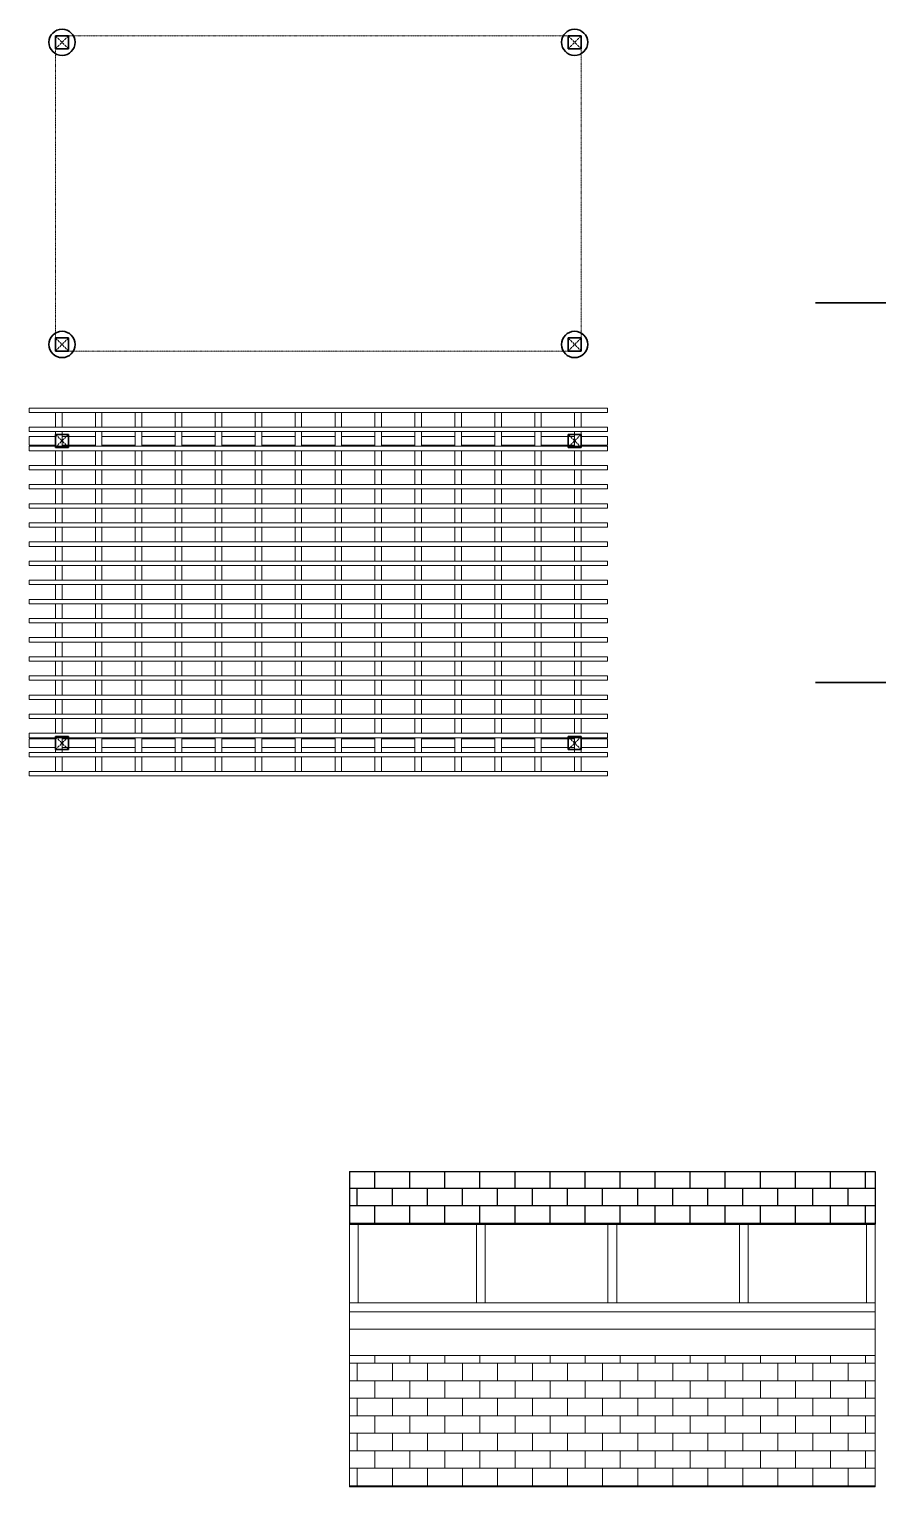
# Model space of a CAD drawing. Header units: inches. Extents: x 5821 to 9304, y -7513 to -2875.
# Drawn here: x 8010 to 8398, y -4576 to -3911 of the extents above; entities that cross this region are included whole.
import ezdxf

# ---------------------------------------------------------------- set-up
doc = ezdxf.new("R2010")
doc.units = ezdxf.units.IN
doc.header["$MEASUREMENT"] = 0
doc.linetypes.add('ACAD_ISO02W100', pattern=[15, 12, -3])
doc.linetypes.add('CENTER', pattern=[2, 1.25, -0.25, 0.25, -0.25])
for name, color, linetype, lineweight in [('cen', 10, 'CENTER', 9), ('wall', 70, 'Continuous', 35), ('wall view line', 70, 'Continuous', 13), ('wood', 40, 'Continuous', 9)]:
    doc.layers.add(name, color=color, linetype=linetype, lineweight=lineweight)
doc.layers.add('dimensions', color=1, linetype='Continuous')
doc.layers.add('exist building section', color=7, linetype='Continuous', lineweight=35, true_color=0x757575)

# ---------------------------------------------------------------- blocks, each defined once
blk = doc.blocks.new('6x6_post')
at = {"layer": 'cen', "linetype": 'ACAD_ISO02W100', "ltscale": 0.1}
for p, q in [((8028.22, -4029.7), (8022.22, -4035.7)), ((8022.22, -4029.7), (8028.22, -4035.7))]:
    blk.add_line(p, q, dxfattribs=at)
at = {"layer": 'wall', "ltscale": 100}
for p, q in [((8022.22, -4035.7), (8022.22, -4029.7)), ((8022.22, -4029.7), (8028.22, -4029.7)), ((8028.22, -4029.7), (8028.22, -4035.7)), ((8028.22, -4035.7), (8022.22, -4035.7))]:
    blk.add_line(p, q, dxfattribs=at)

msp = doc.modelspace()

# ---------------------------------------------------------------- hatches: boundary and pattern name
at = {"layer": 'dimensions', "ltscale": 100}
h = msp.add_hatch(dxfattribs=at)
h.set_pattern_fill('AR-B816', color=256, style=0)
h.paths.add_polyline_path([(8156.430914, -4432.460634), (8396.430914, -4432.460634), (8396.430914, -4456.460634), (8156.430914, -4456.460634)])
at = {"layer": 'wall view line', "ltscale": 100, "true_color": 0xf26722}
h = msp.add_hatch(dxfattribs=at)
h.set_pattern_fill('AR-B816', color=30)
h.paths.add_polyline_path([(8156.430914, -4516.460634), (8396.430914, -4516.460634), (8396.430914, -4576.460634), (8156.430914, -4576.460634)])

# ---------------------------------------------------------------- linework, layer by layer
at = {"layer": 'cen', "ltscale": 0.1}
for p, q in [((8022.224267, -3913.754486), (8262.224267, -3913.754486)), ((8022.224267, -4057.754486), (8022.224267, -3913.754486)), ((8262.224267, -3913.754486), (8262.224267, -4057.754486)), ((8262.224267, -4057.754486), (8022.224267, -4057.754486))]:
    msp.add_line(p, q, dxfattribs=at)
at = {"layer": 'dimensions', "ltscale": 100}
for p, q in [((8156.430914, -4432.460634), (8396.430914, -4432.460634)), ((8156.430914, -4432.460634), (8156.430914, -4456.460634)), ((8396.430914, -4432.460634), (8396.430914, -4456.460634)), ((8156.430914, -4456.460634), (8396.430914, -4456.460634))]:
    msp.add_line(p, q, dxfattribs=at)
at = {"layer": 'exist building section', "color": 252, "ltscale": 100}
for centre in [(8025.224267, -3916.754486), (8259.224267, -3916.754486), (8025.224267, -4054.754486), (8259.224267, -4054.754486)]:
    msp.add_circle(centre, 6, dxfattribs=at)
at = {"layer": 'wall', "ltscale": 100}
for p, q in [((8369.14395, -4035.70397), (8695.656294, -4035.70397)), ((8369.14395, -4209.166341), (8695.656294, -4209.166341))]:
    msp.add_line(p, q, dxfattribs=at)
at = {"layer": 'wall view line', "ltscale": 100}
for p, q in [((8010.224277, -4083.797915), (8274.224277, -4083.797915)), ((8010.224277, -4083.797915), (8010.224277, -4085.797915)), ((8010.224277, -4085.797915), (8274.224277, -4085.797915)), ((8022.224277, -4083.797915), (8025.224277, -4083.797915)), ((8022.224277, -4092.534757), (8022.224277, -4085.797915)), ((8025.224277, -4092.534757), (8025.224277, -4085.797915)), ((8040.455047, -4083.797915), (8043.455047, -4083.797915)), ((8040.455047, -4092.534757), (8040.455047, -4085.797915)), ((8043.455047, -4092.534757), (8043.455047, -4085.797915)), ((8058.685816, -4083.797915), (8061.685816, -4083.797915)), ((8058.685816, -4092.534757), (8058.685816, -4085.797915)), ((8061.685816, -4092.534757), (8061.685816, -4085.797915)), ((8076.916585, -4083.797915), (8079.916585, -4083.797915)), ((8076.916585, -4092.534757), (8076.916585, -4085.797915)), ((8079.916585, -4092.534757), (8079.916585, -4085.797915)), ((8095.147354, -4083.797915), (8098.147354, -4083.797915)), ((8095.147354, -4092.534757), (8095.147354, -4085.797915)), ((8098.147354, -4092.534757), (8098.147354, -4085.797915)), ((8113.378124, -4083.797915), (8116.378124, -4083.797915)), ((8113.378124, -4092.534757), (8113.378124, -4085.797915)), ((8116.378124, -4092.534757), (8116.378124, -4085.797915)), ((8131.608893, -4083.797915), (8134.608893, -4083.797915)), ((8131.608893, -4092.534757), (8131.608893, -4085.797915)), ((8134.608893, -4092.534757), (8134.608893, -4085.797915)), ((8149.839662, -4083.797915), (8152.839662, -4083.797915)), ((8149.839662, -4092.534757), (8149.839662, -4085.797915)), ((8152.839662, -4092.534757), (8152.839662, -4085.797915)), ((8168.070431, -4083.797915), (8171.070431, -4083.797915)), ((8168.070431, -4092.534757), (8168.070431, -4085.797915)), ((8171.070431, -4092.534757), (8171.070431, -4085.797915)), ((8186.3012, -4083.797915), (8189.3012, -4083.797915)), ((8186.3012, -4092.534757), (8186.3012, -4085.797915)), ((8189.3012, -4092.534757), (8189.3012, -4085.797915)), ((8204.53197, -4083.797915), (8207.53197, -4083.797915)), ((8204.53197, -4092.534757), (8204.53197, -4085.797915)), ((8207.53197, -4092.534757), (8207.53197, -4085.797915)), ((8222.762739, -4083.797915), (8225.762739, -4083.797915)), ((8222.762739, -4092.534757), (8222.762739, -4085.797915)), ((8225.762739, -4092.534757), (8225.762739, -4085.797915)), ((8240.993508, -4083.797915), (8243.993508, -4083.797915)), ((8240.993508, -4092.534757), (8240.993508, -4085.797915)), ((8243.993508, -4092.534757), (8243.993508, -4085.797915)), ((8259.224277, -4083.797915), (8262.224277, -4083.797915)), ((8259.224277, -4092.534757), (8259.224277, -4085.797915)), ((8262.224277, -4092.534757), (8262.224277, -4085.797915)), ((8274.224277, -4083.797915), (8274.224277, -4085.797915)), ((8010.224277, -4092.534757), (8274.224277, -4092.534757)), ((8010.224277, -4092.534757), (8010.224277, -4094.534757)), ((8274.224277, -4092.534757), (8274.224277, -4094.534757)), ((8010.224277, -4094.534757), (8274.224277, -4094.534757)), ((8010.224277, -4096.797915), (8010.224277, -4100.797915)), ((8022.224277, -4096.797915), (8010.224277, -4096.797915)), ((8022.224277, -4101.271599), (8022.224277, -4094.534757)), ((8025.224277, -4101.271599), (8025.224277, -4094.534757)), ((8040.455047, -4096.797915), (8025.224277, -4096.797915)), ((8025.224277, -4096.797915), (8040.455047, -4096.797915)), ((8040.455047, -4101.271599), (8040.455047, -4094.534757)), ((8043.455047, -4101.271599), (8043.455047, -4094.534757)), ((8043.455047, -4096.797915), (8058.685816, -4096.797915)), ((8058.685816, -4096.797915), (8043.455047, -4096.797915)), ((8058.685816, -4101.271599), (8058.685816, -4094.534757)), ((8061.685816, -4101.271599), (8061.685816, -4094.534757)), ((8061.685816, -4096.797915), (8076.916585, -4096.797915)), ((8076.916585, -4096.797915), (8061.685816, -4096.797915)), ((8076.916585, -4101.271599), (8076.916585, -4094.534757)), ((8079.916585, -4101.271599), (8079.916585, -4094.534757)), ((8079.916585, -4096.797915), (8095.147354, -4096.797915)), ((8095.147354, -4096.797915), (8079.916585, -4096.797915)), ((8095.147354, -4101.271599), (8095.147354, -4094.534757)), ((8098.147354, -4101.271599), (8098.147354, -4094.534757)), ((8098.147354, -4096.797915), (8113.378124, -4096.797915)), ((8113.378124, -4096.797915), (8098.147354, -4096.797915)), ((8113.378124, -4101.271599), (8113.378124, -4094.534757)), ((8116.378124, -4101.271599), (8116.378124, -4094.534757)), ((8116.378124, -4096.797915), (8131.608893, -4096.797915)), ((8131.608893, -4096.797915), (8116.378124, -4096.797915)), ((8131.608893, -4101.271599), (8131.608893, -4094.534757)), ((8134.608893, -4101.271599), (8134.608893, -4094.534757)), ((8134.608893, -4096.797915), (8149.839662, -4096.797915)), ((8149.839662, -4096.797915), (8134.608893, -4096.797915)), ((8149.839662, -4101.271599), (8149.839662, -4094.534757)), ((8152.839662, -4101.271599), (8152.839662, -4094.534757)), ((8152.839662, -4096.797915), (8168.070431, -4096.797915)), ((8168.070431, -4096.797915), (8152.839662, -4096.797915)), ((8168.070431, -4101.271599), (8168.070431, -4094.534757)), ((8171.070431, -4101.271599), (8171.070431, -4094.534757)), ((8171.070431, -4096.797915), (8186.3012, -4096.797915)), ((8186.3012, -4096.797915), (8171.070431, -4096.797915)), ((8186.3012, -4101.271599), (8186.3012, -4094.534757)), ((8189.3012, -4101.271599), (8189.3012, -4094.534757)), ((8189.3012, -4096.797915), (8204.53197, -4096.797915)), ((8204.53197, -4096.797915), (8189.3012, -4096.797915)), ((8204.53197, -4101.271599), (8204.53197, -4094.534757)), ((8207.53197, -4101.271599), (8207.53197, -4094.534757)), ((8207.53197, -4096.797915), (8222.762739, -4096.797915)), ((8222.762739, -4096.797915), (8207.53197, -4096.797915)), ((8222.762739, -4101.271599), (8222.762739, -4094.534757)), ((8225.762739, -4101.271599), (8225.762739, -4094.534757)), ((8225.762739, -4096.797915), (8240.993508, -4096.797915)), ((8240.993508, -4096.797915), (8225.762739, -4096.797915)), ((8240.993508, -4101.271599), (8240.993508, -4094.534757)), ((8243.993508, -4101.271599), (8243.993508, -4094.534757)), ((8259.224277, -4096.797915), (8243.993508, -4096.797915)), ((8243.993508, -4096.797915), (8259.224277, -4096.797915)), ((8259.224277, -4101.797915), (8259.224277, -4094.534757)), ((8262.224277, -4101.797915), (8262.224277, -4094.534757)), ((8262.224277, -4095.797915), (8262.224277, -4101.797915)), ((8274.224277, -4096.797915), (8262.224277, -4096.797915)), ((8274.224277, -4096.797915), (8274.224277, -4100.797915)), ((8022.224277, -4100.797915), (8010.224277, -4100.797915)), ((8010.224277, -4101.271599), (8274.224277, -4101.271599)), ((8010.224277, -4101.271599), (8010.224277, -4103.271599)), ((8010.224277, -4103.271599), (8274.224277, -4103.271599)), ((8022.224277, -4110.008441), (8022.224277, -4103.271599)), ((8040.455047, -4100.797915), (8025.224277, -4100.797915)), ((8025.224277, -4100.797915), (8040.455047, -4100.797915)), ((8025.224277, -4110.008441), (8025.224277, -4103.271599)), ((8040.455047, -4110.008441), (8040.455047, -4103.271599)), ((8043.455047, -4100.797915), (8058.685816, -4100.797915)), ((8058.685816, -4100.797915), (8043.455047, -4100.797915)), ((8043.455047, -4110.008441), (8043.455047, -4103.271599)), ((8058.685816, -4110.008441), (8058.685816, -4103.271599)), ((8061.685816, -4100.797915), (8076.916585, -4100.797915)), ((8076.916585, -4100.797915), (8061.685816, -4100.797915)), ((8061.685816, -4110.008441), (8061.685816, -4103.271599)), ((8076.916585, -4110.008441), (8076.916585, -4103.271599)), ((8079.916585, -4100.797915), (8095.147354, -4100.797915)), ((8095.147354, -4100.797915), (8079.916585, -4100.797915)), ((8079.916585, -4110.008441), (8079.916585, -4103.271599)), ((8095.147354, -4110.008441), (8095.147354, -4103.271599)), ((8098.147354, -4100.797915), (8113.378124, -4100.797915)), ((8113.378124, -4100.797915), (8098.147354, -4100.797915)), ((8098.147354, -4110.008441), (8098.147354, -4103.271599)), ((8113.378124, -4110.008441), (8113.378124, -4103.271599)), ((8116.378124, -4100.797915), (8131.608893, -4100.797915)), ((8131.608893, -4100.797915), (8116.378124, -4100.797915)), ((8116.378124, -4110.008441), (8116.378124, -4103.271599)), ((8131.608893, -4110.008441), (8131.608893, -4103.271599)), ((8134.608893, -4100.797915), (8149.839662, -4100.797915)), ((8149.839662, -4100.797915), (8134.608893, -4100.797915)), ((8134.608893, -4110.008441), (8134.608893, -4103.271599)), ((8149.839662, -4110.008441), (8149.839662, -4103.271599)), ((8152.839662, -4100.797915), (8168.070431, -4100.797915)), ((8168.070431, -4100.797915), (8152.839662, -4100.797915)), ((8152.839662, -4110.008441), (8152.839662, -4103.271599)), ((8168.070431, -4110.008441), (8168.070431, -4103.271599)), ((8171.070431, -4100.797915), (8186.3012, -4100.797915)), ((8186.3012, -4100.797915), (8171.070431, -4100.797915)), ((8171.070431, -4110.008441), (8171.070431, -4103.271599)), ((8186.3012, -4110.008441), (8186.3012, -4103.271599)), ((8189.3012, -4100.797915), (8204.53197, -4100.797915)), ((8204.53197, -4100.797915), (8189.3012, -4100.797915)), ((8189.3012, -4110.008441), (8189.3012, -4103.271599)), ((8204.53197, -4110.008441), (8204.53197, -4103.271599)), ((8207.53197, -4100.797915), (8222.762739, -4100.797915)), ((8222.762739, -4100.797915), (8207.53197, -4100.797915)), ((8207.53197, -4110.008441), (8207.53197, -4103.271599)), ((8222.762739, -4110.008441), (8222.762739, -4103.271599)), ((8225.762739, -4100.797915), (8240.993508, -4100.797915)), ((8240.993508, -4100.797915), (8225.762739, -4100.797915)), ((8225.762739, -4110.008441), (8225.762739, -4103.271599)), ((8240.993508, -4110.008441), (8240.993508, -4103.271599)), ((8259.224277, -4100.797915), (8243.993508, -4100.797915)), ((8243.993508, -4100.797915), (8259.224277, -4100.797915)), ((8243.993508, -4110.008441), (8243.993508, -4103.271599)), ((8259.224277, -4110.008441), (8259.224277, -4103.271599)), ((8274.224277, -4100.797915), (8262.224277, -4100.797915)), ((8262.224277, -4110.008441), (8262.224277, -4103.271599)), ((8262.224277, -4103.271599), (8262.224277, -4110.008441)), ((8274.224277, -4101.271599), (8274.224277, -4103.271599)), ((8010.224277, -4110.008441), (8274.224277, -4110.008441)), ((8010.224277, -4110.008441), (8010.224277, -4112.008441)), ((8010.224277, -4112.008441), (8274.224277, -4112.008441)), ((8022.224277, -4118.745283), (8022.224277, -4112.008441)), ((8025.224277, -4118.745283), (8025.224277, -4112.008441)), ((8040.455047, -4118.745283), (8040.455047, -4112.008441)), ((8043.455047, -4118.745283), (8043.455047, -4112.008441)), ((8058.685816, -4118.745283), (8058.685816, -4112.008441)), ((8061.685816, -4118.745283), (8061.685816, -4112.008441)), ((8076.916585, -4118.745283), (8076.916585, -4112.008441)), ((8079.916585, -4118.745283), (8079.916585, -4112.008441)), ((8095.147354, -4118.745283), (8095.147354, -4112.008441)), ((8098.147354, -4118.745283), (8098.147354, -4112.008441)), ((8113.378124, -4118.745283), (8113.378124, -4112.008441)), ((8116.378124, -4118.745283), (8116.378124, -4112.008441)), ((8131.608893, -4118.745283), (8131.608893, -4112.008441)), ((8134.608893, -4118.745283), (8134.608893, -4112.008441)), ((8149.839662, -4118.745283), (8149.839662, -4112.008441)), ((8152.839662, -4118.745283), (8152.839662, -4112.008441)), ((8168.070431, -4118.745283), (8168.070431, -4112.008441)), ((8171.070431, -4118.745283), (8171.070431, -4112.008441)), ((8186.3012, -4118.745283), (8186.3012, -4112.008441)), ((8189.3012, -4118.745283), (8189.3012, -4112.008441)), ((8204.53197, -4118.745283), (8204.53197, -4112.008441)), ((8207.53197, -4118.745283), (8207.53197, -4112.008441)), ((8222.762739, -4118.745283), (8222.762739, -4112.008441)), ((8225.762739, -4118.745283), (8225.762739, -4112.008441)), ((8240.993508, -4118.745283), (8240.993508, -4112.008441)), ((8243.993508, -4118.745283), (8243.993508, -4112.008441)), ((8259.224277, -4118.745283), (8259.224277, -4112.008441)), ((8262.224277, -4118.745283), (8262.224277, -4112.008441)), ((8262.224277, -4112.008441), (8262.224277, -4118.745283)), ((8274.224277, -4110.008441), (8274.224277, -4112.008441)), ((8010.224277, -4118.745283), (8274.224277, -4118.745283)), ((8010.224277, -4118.745283), (8010.224277, -4120.745283)), ((8274.224277, -4118.745283), (8274.224277, -4120.745283)), ((8010.224277, -4120.745283), (8274.224277, -4120.745283)), ((8022.224277, -4127.482125), (8022.224277, -4120.745283)), ((8025.224277, -4127.482125), (8025.224277, -4120.745283)), ((8040.455047, -4127.482125), (8040.455047, -4120.745283)), ((8043.455047, -4127.482125), (8043.455047, -4120.745283)), ((8058.685816, -4127.482125), (8058.685816, -4120.745283)), ((8061.685816, -4127.482125), (8061.685816, -4120.745283)), ((8076.916585, -4127.482125), (8076.916585, -4120.745283)), ((8079.916585, -4127.482125), (8079.916585, -4120.745283)), ((8095.147354, -4127.482125), (8095.147354, -4120.745283)), ((8098.147354, -4127.482125), (8098.147354, -4120.745283)), ((8113.378124, -4127.482125), (8113.378124, -4120.745283)), ((8116.378124, -4127.482125), (8116.378124, -4120.745283)), ((8131.608893, -4127.482125), (8131.608893, -4120.745283)), ((8134.608893, -4127.482125), (8134.608893, -4120.745283)), ((8149.839662, -4127.482125), (8149.839662, -4120.745283)), ((8152.839662, -4127.482125), (8152.839662, -4120.745283)), ((8168.070431, -4127.482125), (8168.070431, -4120.745283)), ((8171.070431, -4127.482125), (8171.070431, -4120.745283)), ((8186.3012, -4127.482125), (8186.3012, -4120.745283)), ((8189.3012, -4127.482125), (8189.3012, -4120.745283)), ((8204.53197, -4127.482125), (8204.53197, -4120.745283)), ((8207.53197, -4127.482125), (8207.53197, -4120.745283)), ((8222.762739, -4127.482125), (8222.762739, -4120.745283)), ((8225.762739, -4127.482125), (8225.762739, -4120.745283)), ((8240.993508, -4127.482125), (8240.993508, -4120.745283)), ((8243.993508, -4127.482125), (8243.993508, -4120.745283)), ((8259.224277, -4127.482125), (8259.224277, -4120.745283)), ((8262.224277, -4127.482125), (8262.224277, -4120.745283)), ((8262.224277, -4120.745283), (8262.224277, -4127.482125)), ((8010.224277, -4127.482125), (8274.224277, -4127.482125)), ((8010.224277, -4127.482125), (8010.224277, -4129.482125)), ((8010.224277, -4129.482125), (8274.224277, -4129.482125)), ((8022.224277, -4136.218967), (8022.224277, -4129.482125)), ((8025.224277, -4136.218967), (8025.224277, -4129.482125)), ((8040.455047, -4136.218967), (8040.455047, -4129.482125)), ((8043.455047, -4136.218967), (8043.455047, -4129.482125)), ((8058.685816, -4136.218967), (8058.685816, -4129.482125)), ((8061.685816, -4136.218967), (8061.685816, -4129.482125)), ((8076.916585, -4136.218967), (8076.916585, -4129.482125)), ((8079.916585, -4136.218967), (8079.916585, -4129.482125)), ((8095.147354, -4136.218967), (8095.147354, -4129.482125)), ((8098.147354, -4136.218967), (8098.147354, -4129.482125)), ((8113.378124, -4136.218967), (8113.378124, -4129.482125)), ((8116.378124, -4136.218967), (8116.378124, -4129.482125)), ((8131.608893, -4136.218967), (8131.608893, -4129.482125)), ((8134.608893, -4136.218967), (8134.608893, -4129.482125)), ((8149.839662, -4136.218967), (8149.839662, -4129.482125)), ((8152.839662, -4136.218967), (8152.839662, -4129.482125)), ((8168.070431, -4136.218967), (8168.070431, -4129.482125)), ((8171.070431, -4136.218967), (8171.070431, -4129.482125)), ((8186.3012, -4136.218967), (8186.3012, -4129.482125)), ((8189.3012, -4136.218967), (8189.3012, -4129.482125)), ((8204.53197, -4136.218967), (8204.53197, -4129.482125)), ((8207.53197, -4136.218967), (8207.53197, -4129.482125)), ((8222.762739, -4136.218967), (8222.762739, -4129.482125)), ((8225.762739, -4136.218967), (8225.762739, -4129.482125)), ((8240.993508, -4136.218967), (8240.993508, -4129.482125)), ((8243.993508, -4136.218967), (8243.993508, -4129.482125)), ((8259.224277, -4136.218967), (8259.224277, -4129.482125)), ((8262.224277, -4136.218967), (8262.224277, -4129.482125)), ((8262.224277, -4129.482125), (8262.224277, -4136.218967)), ((8274.224277, -4127.482125), (8274.224277, -4129.482125)), ((8010.224277, -4136.218967), (8274.224277, -4136.218967)), ((8010.224277, -4136.218967), (8010.224277, -4138.218967)), ((8010.224277, -4138.218967), (8274.224277, -4138.218967)), ((8022.224277, -4144.95581), (8022.224277, -4138.218967)), ((8025.224277, -4144.95581), (8025.224277, -4138.218967)), ((8040.455047, -4144.95581), (8040.455047, -4138.218967)), ((8043.455047, -4144.95581), (8043.455047, -4138.218967)), ((8058.685816, -4144.95581), (8058.685816, -4138.218967)), ((8061.685816, -4144.95581), (8061.685816, -4138.218967)), ((8076.916585, -4144.95581), (8076.916585, -4138.218967)), ((8079.916585, -4144.95581), (8079.916585, -4138.218967)), ((8095.147354, -4144.95581), (8095.147354, -4138.218967)), ((8098.147354, -4144.95581), (8098.147354, -4138.218967)), ((8113.378124, -4144.95581), (8113.378124, -4138.218967)), ((8116.378124, -4144.95581), (8116.378124, -4138.218967)), ((8131.608893, -4144.95581), (8131.608893, -4138.218967)), ((8134.608893, -4144.95581), (8134.608893, -4138.218967)), ((8149.839662, -4144.95581), (8149.839662, -4138.218967)), ((8152.839662, -4144.95581), (8152.839662, -4138.218967)), ((8168.070431, -4144.95581), (8168.070431, -4138.218967)), ((8171.070431, -4144.95581), (8171.070431, -4138.218967)), ((8186.3012, -4144.95581), (8186.3012, -4138.218967)), ((8189.3012, -4144.95581), (8189.3012, -4138.218967)), ((8204.53197, -4144.95581), (8204.53197, -4138.218967)), ((8207.53197, -4144.95581), (8207.53197, -4138.218967)), ((8222.762739, -4144.95581), (8222.762739, -4138.218967)), ((8225.762739, -4144.95581), (8225.762739, -4138.218967)), ((8240.993508, -4144.95581), (8240.993508, -4138.218967)), ((8243.993508, -4144.95581), (8243.993508, -4138.218967)), ((8259.224277, -4144.95581), (8259.224277, -4138.218967)), ((8262.224277, -4144.95581), (8262.224277, -4138.218967)), ((8262.224277, -4138.218967), (8262.224277, -4144.95581)), ((8274.224277, -4136.218967), (8274.224277, -4138.218967)), ((8010.224277, -4144.95581), (8274.224277, -4144.95581)), ((8010.224277, -4144.95581), (8010.224277, -4146.95581)), ((8010.224277, -4146.95581), (8274.224277, -4146.95581)), ((8022.224277, -4153.692652), (8022.224277, -4146.95581)), ((8025.224277, -4153.692652), (8025.224277, -4146.95581)), ((8040.455047, -4153.692652), (8040.455047, -4146.95581)), ((8043.455047, -4153.692652), (8043.455047, -4146.95581)), ((8058.685816, -4153.692652), (8058.685816, -4146.95581)), ((8061.685816, -4153.692652), (8061.685816, -4146.95581)), ((8076.916585, -4153.692652), (8076.916585, -4146.95581)), ((8079.916585, -4153.692652), (8079.916585, -4146.95581)), ((8095.147354, -4153.692652), (8095.147354, -4146.95581)), ((8098.147354, -4153.692652), (8098.147354, -4146.95581)), ((8113.378124, -4153.692652), (8113.378124, -4146.95581)), ((8116.378124, -4153.692652), (8116.378124, -4146.95581)), ((8131.608893, -4153.692652), (8131.608893, -4146.95581)), ((8134.608893, -4153.692652), (8134.608893, -4146.95581)), ((8149.839662, -4153.692652), (8149.839662, -4146.95581)), ((8152.839662, -4153.692652), (8152.839662, -4146.95581)), ((8168.070431, -4153.692652), (8168.070431, -4146.95581)), ((8171.070431, -4153.692652), (8171.070431, -4146.95581)), ((8186.3012, -4153.692652), (8186.3012, -4146.95581)), ((8189.3012, -4153.692652), (8189.3012, -4146.95581)), ((8204.53197, -4153.692652), (8204.53197, -4146.95581)), ((8207.53197, -4153.692652), (8207.53197, -4146.95581)), ((8222.762739, -4153.692652), (8222.762739, -4146.95581)), ((8225.762739, -4153.692652), (8225.762739, -4146.95581)), ((8240.993508, -4153.692652), (8240.993508, -4146.95581)), ((8243.993508, -4153.692652), (8243.993508, -4146.95581)), ((8259.224277, -4153.692652), (8259.224277, -4146.95581)), ((8262.224277, -4153.692652), (8262.224277, -4146.95581)), ((8262.224277, -4146.95581), (8262.224277, -4153.692652)), ((8274.224277, -4144.95581), (8274.224277, -4146.95581)), ((8010.224277, -4153.692652), (8274.224277, -4153.692652)), ((8010.224277, -4153.692652), (8010.224277, -4155.692652)), ((8274.224277, -4153.692652), (8274.224277, -4155.692652)), ((8010.224277, -4155.692652), (8274.224277, -4155.692652)), ((8022.224277, -4162.429494), (8022.224277, -4155.692652)), ((8025.224277, -4162.429494), (8025.224277, -4155.692652)), ((8040.455047, -4162.429494), (8040.455047, -4155.692652)), ((8043.455047, -4162.429494), (8043.455047, -4155.692652)), ((8058.685816, -4162.429494), (8058.685816, -4155.692652)), ((8061.685816, -4162.429494), (8061.685816, -4155.692652)), ((8076.916585, -4162.429494), (8076.916585, -4155.692652)), ((8079.916585, -4162.429494), (8079.916585, -4155.692652)), ((8095.147354, -4162.429494), (8095.147354, -4155.692652)), ((8098.147354, -4162.429494), (8098.147354, -4155.692652)), ((8113.378124, -4162.429494), (8113.378124, -4155.692652)), ((8116.378124, -4162.429494), (8116.378124, -4155.692652)), ((8131.608893, -4162.429494), (8131.608893, -4155.692652)), ((8134.608893, -4162.429494), (8134.608893, -4155.692652)), ((8149.839662, -4162.429494), (8149.839662, -4155.692652)), ((8152.839662, -4162.429494), (8152.839662, -4155.692652)), ((8168.070431, -4162.429494), (8168.070431, -4155.692652)), ((8171.070431, -4162.429494), (8171.070431, -4155.692652)), ((8186.3012, -4162.429494), (8186.3012, -4155.692652)), ((8189.3012, -4162.429494), (8189.3012, -4155.692652)), ((8204.53197, -4162.429494), (8204.53197, -4155.692652)), ((8207.53197, -4162.429494), (8207.53197, -4155.692652)), ((8222.762739, -4162.429494), (8222.762739, -4155.692652)), ((8225.762739, -4162.429494), (8225.762739, -4155.692652)), ((8240.993508, -4162.429494), (8240.993508, -4155.692652)), ((8243.993508, -4162.429494), (8243.993508, -4155.692652)), ((8259.224277, -4162.429494), (8259.224277, -4155.692652)), ((8262.224277, -4162.429494), (8262.224277, -4155.692652)), ((8262.224277, -4155.692652), (8262.224277, -4162.429494)), ((8010.224277, -4162.429494), (8274.224277, -4162.429494)), ((8010.224277, -4162.429494), (8010.224277, -4164.429494)), ((8010.224277, -4164.429494), (8274.224277, -4164.429494)), ((8022.224277, -4171.166336), (8022.224277, -4164.429494)), ((8025.224277, -4171.166336), (8025.224277, -4164.429494)), ((8040.455047, -4171.166336), (8040.455047, -4164.429494)), ((8043.455047, -4171.166336), (8043.455047, -4164.429494)), ((8058.685816, -4171.166336), (8058.685816, -4164.429494)), ((8061.685816, -4171.166336), (8061.685816, -4164.429494)), ((8076.916585, -4171.166336), (8076.916585, -4164.429494)), ((8079.916585, -4171.166336), (8079.916585, -4164.429494)), ((8095.147354, -4171.166336), (8095.147354, -4164.429494)), ((8098.147354, -4171.166336), (8098.147354, -4164.429494)), ((8113.378124, -4171.166336), (8113.378124, -4164.429494)), ((8116.378124, -4171.166336), (8116.378124, -4164.429494)), ((8131.608893, -4171.166336), (8131.608893, -4164.429494)), ((8134.608893, -4171.166336), (8134.608893, -4164.429494)), ((8149.839662, -4171.166336), (8149.839662, -4164.429494)), ((8152.839662, -4171.166336), (8152.839662, -4164.429494)), ((8168.070431, -4171.166336), (8168.070431, -4164.429494)), ((8171.070431, -4171.166336), (8171.070431, -4164.429494)), ((8186.3012, -4171.166336), (8186.3012, -4164.429494)), ((8189.3012, -4171.166336), (8189.3012, -4164.429494)), ((8204.53197, -4171.166336), (8204.53197, -4164.429494)), ((8207.53197, -4171.166336), (8207.53197, -4164.429494)), ((8222.762739, -4171.166336), (8222.762739, -4164.429494)), ((8225.762739, -4171.166336), (8225.762739, -4164.429494)), ((8240.993508, -4171.166336), (8240.993508, -4164.429494)), ((8243.993508, -4171.166336), (8243.993508, -4164.429494)), ((8259.224277, -4171.166336), (8259.224277, -4164.429494)), ((8262.224277, -4171.166336), (8262.224277, -4164.429494)), ((8262.224277, -4164.429494), (8262.224277, -4171.166336)), ((8274.224277, -4162.429494), (8274.224277, -4164.429494)), ((8010.224277, -4171.166336), (8274.224277, -4171.166336)), ((8010.224277, -4171.166336), (8010.224277, -4173.166336)), ((8010.224277, -4173.166336), (8274.224277, -4173.166336)), ((8022.224277, -4179.903178), (8022.224277, -4173.166336)), ((8025.224277, -4179.903178), (8025.224277, -4173.166336)), ((8040.455047, -4179.903178), (8040.455047, -4173.166336)), ((8043.455047, -4179.903178), (8043.455047, -4173.166336)), ((8058.685816, -4179.903178), (8058.685816, -4173.166336)), ((8061.685816, -4179.903178), (8061.685816, -4173.166336)), ((8076.916585, -4179.903178), (8076.916585, -4173.166336)), ((8079.916585, -4179.903178), (8079.916585, -4173.166336)), ((8095.147354, -4179.903178), (8095.147354, -4173.166336)), ((8098.147354, -4179.903178), (8098.147354, -4173.166336)), ((8113.378124, -4179.903178), (8113.378124, -4173.166336)), ((8116.378124, -4179.903178), (8116.378124, -4173.166336)), ((8131.608893, -4179.903178), (8131.608893, -4173.166336)), ((8134.608893, -4179.903178), (8134.608893, -4173.166336)), ((8149.839662, -4179.903178), (8149.839662, -4173.166336)), ((8152.839662, -4179.903178), (8152.839662, -4173.166336)), ((8168.070431, -4179.903178), (8168.070431, -4173.166336)), ((8171.070431, -4179.903178), (8171.070431, -4173.166336)), ((8186.3012, -4179.903178), (8186.3012, -4173.166336)), ((8189.3012, -4179.903178), (8189.3012, -4173.166336)), ((8204.53197, -4179.903178), (8204.53197, -4173.166336)), ((8207.53197, -4179.903178), (8207.53197, -4173.166336)), ((8222.762739, -4179.903178), (8222.762739, -4173.166336)), ((8225.762739, -4179.903178), (8225.762739, -4173.166336)), ((8240.993508, -4179.903178), (8240.993508, -4173.166336)), ((8243.993508, -4179.903178), (8243.993508, -4173.166336)), ((8259.224277, -4179.903178), (8259.224277, -4173.166336)), ((8262.224277, -4179.903178), (8262.224277, -4173.166336)), ((8262.224277, -4173.166336), (8262.224277, -4179.903178)), ((8274.224277, -4171.166336), (8274.224277, -4173.166336)), ((8010.224277, -4179.903178), (8274.224277, -4179.903178)), ((8010.224277, -4179.903178), (8010.224277, -4181.903178)), ((8274.224277, -4179.903178), (8274.224277, -4181.903178)), ((8010.224277, -4181.903178), (8274.224277, -4181.903178)), ((8022.224277, -4188.64002), (8022.224277, -4181.903178)), ((8025.224277, -4188.64002), (8025.224277, -4181.903178)), ((8040.455047, -4188.64002), (8040.455047, -4181.903178)), ((8043.455047, -4188.64002), (8043.455047, -4181.903178)), ((8058.685816, -4188.64002), (8058.685816, -4181.903178)), ((8061.685816, -4188.64002), (8061.685816, -4181.903178)), ((8076.916585, -4188.64002), (8076.916585, -4181.903178)), ((8079.916585, -4188.64002), (8079.916585, -4181.903178)), ((8095.147354, -4188.64002), (8095.147354, -4181.903178)), ((8098.147354, -4188.64002), (8098.147354, -4181.903178)), ((8113.378124, -4188.64002), (8113.378124, -4181.903178)), ((8116.378124, -4188.64002), (8116.378124, -4181.903178)), ((8131.608893, -4188.64002), (8131.608893, -4181.903178)), ((8134.608893, -4188.64002), (8134.608893, -4181.903178)), ((8149.839662, -4188.64002), (8149.839662, -4181.903178)), ((8152.839662, -4188.64002), (8152.839662, -4181.903178)), ((8168.070431, -4188.64002), (8168.070431, -4181.903178)), ((8171.070431, -4188.64002), (8171.070431, -4181.903178)), ((8186.3012, -4188.64002), (8186.3012, -4181.903178)), ((8189.3012, -4188.64002), (8189.3012, -4181.903178)), ((8204.53197, -4188.64002), (8204.53197, -4181.903178)), ((8207.53197, -4188.64002), (8207.53197, -4181.903178)), ((8222.762739, -4188.64002), (8222.762739, -4181.903178)), ((8225.762739, -4188.64002), (8225.762739, -4181.903178)), ((8240.993508, -4188.64002), (8240.993508, -4181.903178)), ((8243.993508, -4188.64002), (8243.993508, -4181.903178)), ((8259.224277, -4188.64002), (8259.224277, -4181.903178)), ((8262.224277, -4188.64002), (8262.224277, -4181.903178)), ((8262.224277, -4181.903178), (8262.224277, -4188.64002)), ((8010.224277, -4188.64002), (8274.224277, -4188.64002)), ((8010.224277, -4188.64002), (8010.224277, -4190.64002)), ((8010.224277, -4190.64002), (8274.224277, -4190.64002)), ((8022.224277, -4197.376862), (8022.224277, -4190.64002)), ((8025.224277, -4197.376862), (8025.224277, -4190.64002)), ((8040.455047, -4197.376862), (8040.455047, -4190.64002)), ((8043.455047, -4197.376862), (8043.455047, -4190.64002)), ((8058.685816, -4197.376862), (8058.685816, -4190.64002)), ((8061.685816, -4197.376862), (8061.685816, -4190.64002)), ((8076.916585, -4197.376862), (8076.916585, -4190.64002)), ((8079.916585, -4197.376862), (8079.916585, -4190.64002)), ((8095.147354, -4197.376862), (8095.147354, -4190.64002)), ((8098.147354, -4197.376862), (8098.147354, -4190.64002)), ((8113.378124, -4197.376862), (8113.378124, -4190.64002)), ((8116.378124, -4197.376862), (8116.378124, -4190.64002)), ((8131.608893, -4197.376862), (8131.608893, -4190.64002)), ((8134.608893, -4197.376862), (8134.608893, -4190.64002)), ((8149.839662, -4197.376862), (8149.839662, -4190.64002)), ((8152.839662, -4197.376862), (8152.839662, -4190.64002)), ((8168.070431, -4197.376862), (8168.070431, -4190.64002)), ((8171.070431, -4197.376862), (8171.070431, -4190.64002)), ((8186.3012, -4197.376862), (8186.3012, -4190.64002)), ((8189.3012, -4197.376862), (8189.3012, -4190.64002)), ((8204.53197, -4197.376862), (8204.53197, -4190.64002)), ((8207.53197, -4197.376862), (8207.53197, -4190.64002)), ((8222.762739, -4197.376862), (8222.762739, -4190.64002)), ((8225.762739, -4197.376862), (8225.762739, -4190.64002)), ((8240.993508, -4197.376862), (8240.993508, -4190.64002)), ((8243.993508, -4197.376862), (8243.993508, -4190.64002)), ((8259.224277, -4197.376862), (8259.224277, -4190.64002)), ((8262.224277, -4197.376862), (8262.224277, -4190.64002)), ((8262.224277, -4190.64002), (8262.224277, -4197.376862)), ((8274.224277, -4188.64002), (8274.224277, -4190.64002)), ((8010.224277, -4197.376862), (8274.224277, -4197.376862)), ((8010.224277, -4197.376862), (8010.224277, -4199.376862)), ((8010.224277, -4199.376862), (8274.224277, -4199.376862)), ((8022.224277, -4206.113704), (8022.224277, -4199.376862)), ((8025.224277, -4206.113704), (8025.224277, -4199.376862)), ((8040.455047, -4206.113704), (8040.455047, -4199.376862)), ((8043.455047, -4206.113704), (8043.455047, -4199.376862)), ((8058.685816, -4206.113704), (8058.685816, -4199.376862)), ((8061.685816, -4206.113704), (8061.685816, -4199.376862)), ((8076.916585, -4206.113704), (8076.916585, -4199.376862)), ((8079.916585, -4206.113704), (8079.916585, -4199.376862)), ((8095.147354, -4206.113704), (8095.147354, -4199.376862)), ((8098.147354, -4206.113704), (8098.147354, -4199.376862)), ((8113.378124, -4206.113704), (8113.378124, -4199.376862)), ((8116.378124, -4206.113704), (8116.378124, -4199.376862)), ((8131.608893, -4206.113704), (8131.608893, -4199.376862)), ((8134.608893, -4206.113704), (8134.608893, -4199.376862)), ((8149.839662, -4206.113704), (8149.839662, -4199.376862)), ((8152.839662, -4206.113704), (8152.839662, -4199.376862)), ((8168.070431, -4206.113704), (8168.070431, -4199.376862)), ((8171.070431, -4206.113704), (8171.070431, -4199.376862)), ((8186.3012, -4206.113704), (8186.3012, -4199.376862)), ((8189.3012, -4206.113704), (8189.3012, -4199.376862)), ((8204.53197, -4206.113704), (8204.53197, -4199.376862)), ((8207.53197, -4206.113704), (8207.53197, -4199.376862)), ((8222.762739, -4206.113704), (8222.762739, -4199.376862)), ((8225.762739, -4206.113704), (8225.762739, -4199.376862)), ((8240.993508, -4206.113704), (8240.993508, -4199.376862)), ((8243.993508, -4206.113704), (8243.993508, -4199.376862)), ((8259.224277, -4206.113704), (8259.224277, -4199.376862)), ((8262.224277, -4206.113704), (8262.224277, -4199.376862)), ((8262.224277, -4199.376862), (8262.224277, -4206.113704)), ((8274.224277, -4197.376862), (8274.224277, -4199.376862)), ((8010.224277, -4206.113704), (8274.224277, -4206.113704)), ((8010.224277, -4206.113704), (8010.224277, -4208.113704)), ((8274.224277, -4206.113704), (8274.224277, -4208.113704)), ((8010.224277, -4208.113704), (8274.224277, -4208.113704)), ((8022.224277, -4214.850546), (8022.224277, -4208.113704)), ((8025.224277, -4214.850546), (8025.224277, -4208.113704)), ((8040.455047, -4214.850546), (8040.455047, -4208.113704)), ((8043.455047, -4214.850546), (8043.455047, -4208.113704)), ((8058.685816, -4214.850546), (8058.685816, -4208.113704)), ((8061.685816, -4214.850546), (8061.685816, -4208.113704)), ((8076.916585, -4214.850546), (8076.916585, -4208.113704)), ((8079.916585, -4214.850546), (8079.916585, -4208.113704)), ((8095.147354, -4214.850546), (8095.147354, -4208.113704)), ((8098.147354, -4214.850546), (8098.147354, -4208.113704)), ((8113.378124, -4214.850546), (8113.378124, -4208.113704)), ((8116.378124, -4214.850546), (8116.378124, -4208.113704)), ((8131.608893, -4214.850546), (8131.608893, -4208.113704)), ((8134.608893, -4214.850546), (8134.608893, -4208.113704)), ((8149.839662, -4214.850546), (8149.839662, -4208.113704)), ((8152.839662, -4214.850546), (8152.839662, -4208.113704)), ((8168.070431, -4214.850546), (8168.070431, -4208.113704)), ((8171.070431, -4214.850546), (8171.070431, -4208.113704)), ((8186.3012, -4214.850546), (8186.3012, -4208.113704)), ((8189.3012, -4214.850546), (8189.3012, -4208.113704)), ((8204.53197, -4214.850546), (8204.53197, -4208.113704)), ((8207.53197, -4214.850546), (8207.53197, -4208.113704)), ((8222.762739, -4214.850546), (8222.762739, -4208.113704)), ((8225.762739, -4214.850546), (8225.762739, -4208.113704)), ((8240.993508, -4214.850546), (8240.993508, -4208.113704)), ((8243.993508, -4214.850546), (8243.993508, -4208.113704)), ((8259.224277, -4214.850546), (8259.224277, -4208.113704)), ((8262.224277, -4214.850546), (8262.224277, -4208.113704)), ((8262.224277, -4208.113704), (8262.224277, -4214.850546)), ((8010.224277, -4214.850546), (8274.224277, -4214.850546)), ((8010.224277, -4214.850546), (8010.224277, -4216.850546)), ((8010.224277, -4216.850546), (8274.224277, -4216.850546)), ((8022.224277, -4223.587389), (8022.224277, -4216.850546)), ((8025.224277, -4223.587389), (8025.224277, -4216.850546)), ((8040.455047, -4223.587389), (8040.455047, -4216.850546)), ((8043.455047, -4223.587389), (8043.455047, -4216.850546)), ((8058.685816, -4223.587389), (8058.685816, -4216.850546)), ((8061.685816, -4223.587389), (8061.685816, -4216.850546)), ((8076.916585, -4223.587389), (8076.916585, -4216.850546)), ((8079.916585, -4223.587389), (8079.916585, -4216.850546)), ((8095.147354, -4223.587389), (8095.147354, -4216.850546)), ((8098.147354, -4223.587389), (8098.147354, -4216.850546)), ((8113.378124, -4223.587389), (8113.378124, -4216.850546)), ((8116.378124, -4223.587389), (8116.378124, -4216.850546)), ((8131.608893, -4223.587389), (8131.608893, -4216.850546)), ((8134.608893, -4223.587389), (8134.608893, -4216.850546)), ((8149.839662, -4223.587389), (8149.839662, -4216.850546)), ((8152.839662, -4223.587389), (8152.839662, -4216.850546)), ((8168.070431, -4223.587389), (8168.070431, -4216.850546)), ((8171.070431, -4223.587389), (8171.070431, -4216.850546)), ((8186.3012, -4223.587389), (8186.3012, -4216.850546)), ((8189.3012, -4223.587389), (8189.3012, -4216.850546)), ((8204.53197, -4223.587389), (8204.53197, -4216.850546)), ((8207.53197, -4223.587389), (8207.53197, -4216.850546)), ((8222.762739, -4223.587389), (8222.762739, -4216.850546)), ((8225.762739, -4223.587389), (8225.762739, -4216.850546)), ((8240.993508, -4223.587389), (8240.993508, -4216.850546)), ((8243.993508, -4223.587389), (8243.993508, -4216.850546)), ((8259.224277, -4223.587389), (8259.224277, -4216.850546)), ((8262.224277, -4223.587389), (8262.224277, -4216.850546)), ((8262.224277, -4216.850546), (8262.224277, -4223.587389)), ((8274.224277, -4214.850546), (8274.224277, -4216.850546)), ((8010.224277, -4223.587389), (8274.224277, -4223.587389)), ((8010.224277, -4223.587389), (8010.224277, -4225.587389)), ((8010.224277, -4225.587389), (8274.224277, -4225.587389)), ((8022.224277, -4232.324231), (8022.224277, -4225.587389)), ((8025.224277, -4232.324231), (8025.224277, -4225.587389)), ((8040.455047, -4232.324231), (8040.455047, -4225.587389)), ((8043.455047, -4232.324231), (8043.455047, -4225.587389)), ((8058.685816, -4232.324231), (8058.685816, -4225.587389)), ((8061.685816, -4232.324231), (8061.685816, -4225.587389)), ((8076.916585, -4232.324231), (8076.916585, -4225.587389)), ((8079.916585, -4232.324231), (8079.916585, -4225.587389)), ((8095.147354, -4232.324231), (8095.147354, -4225.587389)), ((8098.147354, -4232.324231), (8098.147354, -4225.587389)), ((8113.378124, -4232.324231), (8113.378124, -4225.587389)), ((8116.378124, -4232.324231), (8116.378124, -4225.587389)), ((8131.608893, -4232.324231), (8131.608893, -4225.587389)), ((8134.608893, -4232.324231), (8134.608893, -4225.587389)), ((8149.839662, -4232.324231), (8149.839662, -4225.587389)), ((8152.839662, -4232.324231), (8152.839662, -4225.587389)), ((8168.070431, -4232.324231), (8168.070431, -4225.587389)), ((8171.070431, -4232.324231), (8171.070431, -4225.587389)), ((8186.3012, -4232.324231), (8186.3012, -4225.587389)), ((8189.3012, -4232.324231), (8189.3012, -4225.587389)), ((8204.53197, -4232.324231), (8204.53197, -4225.587389)), ((8207.53197, -4232.324231), (8207.53197, -4225.587389)), ((8222.762739, -4232.324231), (8222.762739, -4225.587389)), ((8225.762739, -4232.324231), (8225.762739, -4225.587389)), ((8240.993508, -4232.324231), (8240.993508, -4225.587389)), ((8243.993508, -4232.324231), (8243.993508, -4225.587389)), ((8259.224277, -4232.324231), (8259.224277, -4225.587389)), ((8262.224277, -4232.324231), (8262.224277, -4225.587389)), ((8262.224277, -4225.587389), (8262.224277, -4232.324231)), ((8274.224277, -4223.587389), (8274.224277, -4225.587389)), ((8010.224277, -4232.324231), (8274.224277, -4232.324231)), ((8010.224277, -4232.324231), (8010.224277, -4234.324231)), ((8259.224277, -4241.061073), (8259.224277, -4233.797915)), ((8262.224277, -4241.061073), (8262.224277, -4233.797915)), ((8262.224277, -4233.797915), (8262.224277, -4239.797915)), ((8274.224277, -4232.324231), (8274.224277, -4234.324231)), ((8010.224277, -4234.324231), (8274.224277, -4234.324231)), ((8010.224277, -4234.797915), (8010.224277, -4238.797915)), ((8022.224277, -4234.797915), (8010.224277, -4234.797915)), ((8022.224277, -4238.797915), (8010.224277, -4238.797915)), ((8022.224277, -4241.061073), (8022.224277, -4234.324231)), ((8025.224277, -4241.061073), (8025.224277, -4234.324231)), ((8040.455047, -4234.797915), (8025.224277, -4234.797915)), ((8040.455047, -4238.797915), (8025.224277, -4238.797915)), ((8040.455047, -4241.061073), (8040.455047, -4234.324231)), ((8043.455047, -4241.061073), (8043.455047, -4234.324231)), ((8058.685816, -4234.797915), (8043.455047, -4234.797915)), ((8058.685816, -4238.797915), (8043.455047, -4238.797915)), ((8058.685816, -4241.061073), (8058.685816, -4234.324231)), ((8061.685816, -4241.061073), (8061.685816, -4234.324231)), ((8076.916585, -4234.797915), (8061.685816, -4234.797915)), ((8076.916585, -4238.797915), (8061.685816, -4238.797915)), ((8076.916585, -4241.061073), (8076.916585, -4234.324231)), ((8079.916585, -4241.061073), (8079.916585, -4234.324231)), ((8095.147354, -4234.797915), (8079.916585, -4234.797915)), ((8095.147354, -4238.797915), (8079.916585, -4238.797915)), ((8095.147354, -4241.061073), (8095.147354, -4234.324231)), ((8098.147354, -4241.061073), (8098.147354, -4234.324231)), ((8113.378124, -4234.797915), (8098.147354, -4234.797915)), ((8113.378124, -4238.797915), (8098.147354, -4238.797915)), ((8113.378124, -4241.061073), (8113.378124, -4234.324231)), ((8116.378124, -4241.061073), (8116.378124, -4234.324231)), ((8131.608893, -4234.797915), (8116.378124, -4234.797915)), ((8131.608893, -4238.797915), (8116.378124, -4238.797915)), ((8131.608893, -4241.061073), (8131.608893, -4234.324231)), ((8134.608893, -4241.061073), (8134.608893, -4234.324231)), ((8149.839662, -4234.797915), (8134.608893, -4234.797915)), ((8149.839662, -4238.797915), (8134.608893, -4238.797915)), ((8149.839662, -4241.061073), (8149.839662, -4234.324231)), ((8152.839662, -4241.061073), (8152.839662, -4234.324231)), ((8168.070431, -4234.797915), (8152.839662, -4234.797915)), ((8168.070431, -4238.797915), (8152.839662, -4238.797915)), ((8168.070431, -4241.061073), (8168.070431, -4234.324231)), ((8171.070431, -4241.061073), (8171.070431, -4234.324231)), ((8186.3012, -4234.797915), (8171.070431, -4234.797915)), ((8186.3012, -4238.797915), (8171.070431, -4238.797915)), ((8186.3012, -4241.061073), (8186.3012, -4234.324231)), ((8189.3012, -4241.061073), (8189.3012, -4234.324231)), ((8204.53197, -4234.797915), (8189.3012, -4234.797915)), ((8204.53197, -4238.797915), (8189.3012, -4238.797915)), ((8204.53197, -4241.061073), (8204.53197, -4234.324231)), ((8207.53197, -4241.061073), (8207.53197, -4234.324231)), ((8222.762739, -4234.797915), (8207.53197, -4234.797915)), ((8222.762739, -4238.797915), (8207.53197, -4238.797915)), ((8222.762739, -4241.061073), (8222.762739, -4234.324231)), ((8225.762739, -4241.061073), (8225.762739, -4234.324231)), ((8240.993508, -4234.797915), (8225.762739, -4234.797915)), ((8240.993508, -4238.797915), (8225.762739, -4238.797915)), ((8240.993508, -4241.061073), (8240.993508, -4234.324231)), ((8243.993508, -4241.061073), (8243.993508, -4234.324231)), ((8259.224277, -4234.797915), (8243.993508, -4234.797915)), ((8259.224277, -4238.797915), (8243.993508, -4238.797915)), ((8274.224277, -4234.797915), (8262.224277, -4234.797915)), ((8274.224277, -4238.797915), (8262.224277, -4238.797915)), ((8274.224277, -4234.797915), (8274.224277, -4238.797915)), ((8010.224277, -4241.061073), (8274.224277, -4241.061073)), ((8010.224277, -4241.061073), (8010.224277, -4243.061073)), ((8010.224277, -4243.061073), (8274.224277, -4243.061073)), ((8022.224277, -4249.797915), (8022.224277, -4243.061073)), ((8025.224277, -4249.797915), (8025.224277, -4243.061073)), ((8040.455047, -4249.797915), (8040.455047, -4243.061073)), ((8043.455047, -4249.797915), (8043.455047, -4243.061073)), ((8058.685816, -4249.797915), (8058.685816, -4243.061073)), ((8061.685816, -4249.797915), (8061.685816, -4243.061073)), ((8076.916585, -4249.797915), (8076.916585, -4243.061073)), ((8079.916585, -4249.797915), (8079.916585, -4243.061073)), ((8095.147354, -4249.797915), (8095.147354, -4243.061073)), ((8098.147354, -4249.797915), (8098.147354, -4243.061073)), ((8113.378124, -4249.797915), (8113.378124, -4243.061073)), ((8116.378124, -4249.797915), (8116.378124, -4243.061073)), ((8131.608893, -4249.797915), (8131.608893, -4243.061073)), ((8134.608893, -4249.797915), (8134.608893, -4243.061073)), ((8149.839662, -4249.797915), (8149.839662, -4243.061073)), ((8152.839662, -4249.797915), (8152.839662, -4243.061073)), ((8168.070431, -4249.797915), (8168.070431, -4243.061073)), ((8171.070431, -4249.797915), (8171.070431, -4243.061073)), ((8186.3012, -4249.797915), (8186.3012, -4243.061073)), ((8189.3012, -4249.797915), (8189.3012, -4243.061073)), ((8204.53197, -4249.797915), (8204.53197, -4243.061073)), ((8207.53197, -4249.797915), (8207.53197, -4243.061073)), ((8222.762739, -4249.797915), (8222.762739, -4243.061073)), ((8225.762739, -4249.797915), (8225.762739, -4243.061073)), ((8240.993508, -4249.797915), (8240.993508, -4243.061073)), ((8243.993508, -4249.797915), (8243.993508, -4243.061073)), ((8259.224277, -4249.797915), (8259.224277, -4243.061073)), ((8262.224277, -4249.797915), (8262.224277, -4243.061073)), ((8274.224277, -4241.061073), (8274.224277, -4243.061073)), ((8010.224277, -4249.797915), (8274.224277, -4249.797915)), ((8010.224277, -4249.797915), (8010.224277, -4251.797915)), ((8010.224277, -4251.797915), (8274.224277, -4251.797915)), ((8022.224277, -4251.797915), (8025.224277, -4251.797915)), ((8040.455047, -4251.797915), (8043.455047, -4251.797915)), ((8058.685816, -4251.797915), (8061.685816, -4251.797915)), ((8076.916585, -4251.797915), (8079.916585, -4251.797915)), ((8095.147354, -4251.797915), (8098.147354, -4251.797915)), ((8113.378124, -4251.797915), (8116.378124, -4251.797915)), ((8131.608893, -4251.797915), (8134.608893, -4251.797915)), ((8149.839662, -4251.797915), (8152.839662, -4251.797915)), ((8168.070431, -4251.797915), (8171.070431, -4251.797915)), ((8186.3012, -4251.797915), (8189.3012, -4251.797915)), ((8204.53197, -4251.797915), (8207.53197, -4251.797915)), ((8222.762739, -4251.797915), (8225.762739, -4251.797915)), ((8240.993508, -4251.797915), (8243.993508, -4251.797915)), ((8259.224277, -4251.797915), (8262.224277, -4251.797915)), ((8274.224277, -4249.797915), (8274.224277, -4251.797915)), ((8156.430914, -4504.460634), (8156.430914, -4516.460634)), ((8396.430914, -4504.460634), (8396.430914, -4516.460634)), ((8156.430914, -4576.460634), (8156.430914, -4516.460634)), ((8156.430914, -4516.460634), (8396.430914, -4516.460634)), ((8396.430914, -4516.460634), (8396.430914, -4576.460634)), ((8156.430914, -4576.460634), (8396.430914, -4576.460634))]:
    msp.add_line(p, q, dxfattribs=at)
at = {"layer": 'wood', "ltscale": 100}
for p, q in [((8156.430914, -4492.460634), (8156.430914, -4456.460634)), ((8160.430914, -4492.460634), (8160.430914, -4456.460634)), ((8214.430914, -4492.460634), (8214.430914, -4456.460634)), ((8218.430914, -4492.460634), (8218.430914, -4456.460634)), ((8274.430914, -4492.460634), (8274.430914, -4456.460634)), ((8278.430914, -4492.460634), (8278.430914, -4456.460634)), ((8334.430914, -4492.460634), (8334.430914, -4456.460634)), ((8338.430914, -4492.460634), (8338.430914, -4456.460634)), ((8392.430914, -4492.460634), (8392.430914, -4456.460634)), ((8396.430914, -4492.460634), (8396.430914, -4456.460634)), ((8156.430914, -4492.460634), (8396.430914, -4492.460634)), ((8156.430914, -4492.460634), (8156.430914, -4504.460634)), ((8276.430914, -4492.460634), (8216.430914, -4492.460634)), ((8396.430914, -4492.460634), (8396.430914, -4504.460634)), ((8156.430914, -4496.460634), (8396.430914, -4496.460634)), ((8156.430914, -4504.460634), (8396.430914, -4504.460634))]:
    msp.add_line(p, q, dxfattribs=at)

# ---------------------------------------------------------------- block references
at = {"layer": 'cen'}
for p in [(0, 115.949484), (234, 115.949484), (0, -22.050516), (234, -22.050516), (0.00001, -66.093945), (234.00001, -66.093945), (0.00001, -204.093945), (234.00001, -204.093945)]:
    msp.add_blockref('6x6_post', p, dxfattribs=at)

doc.saveas('drawing.dxf')
